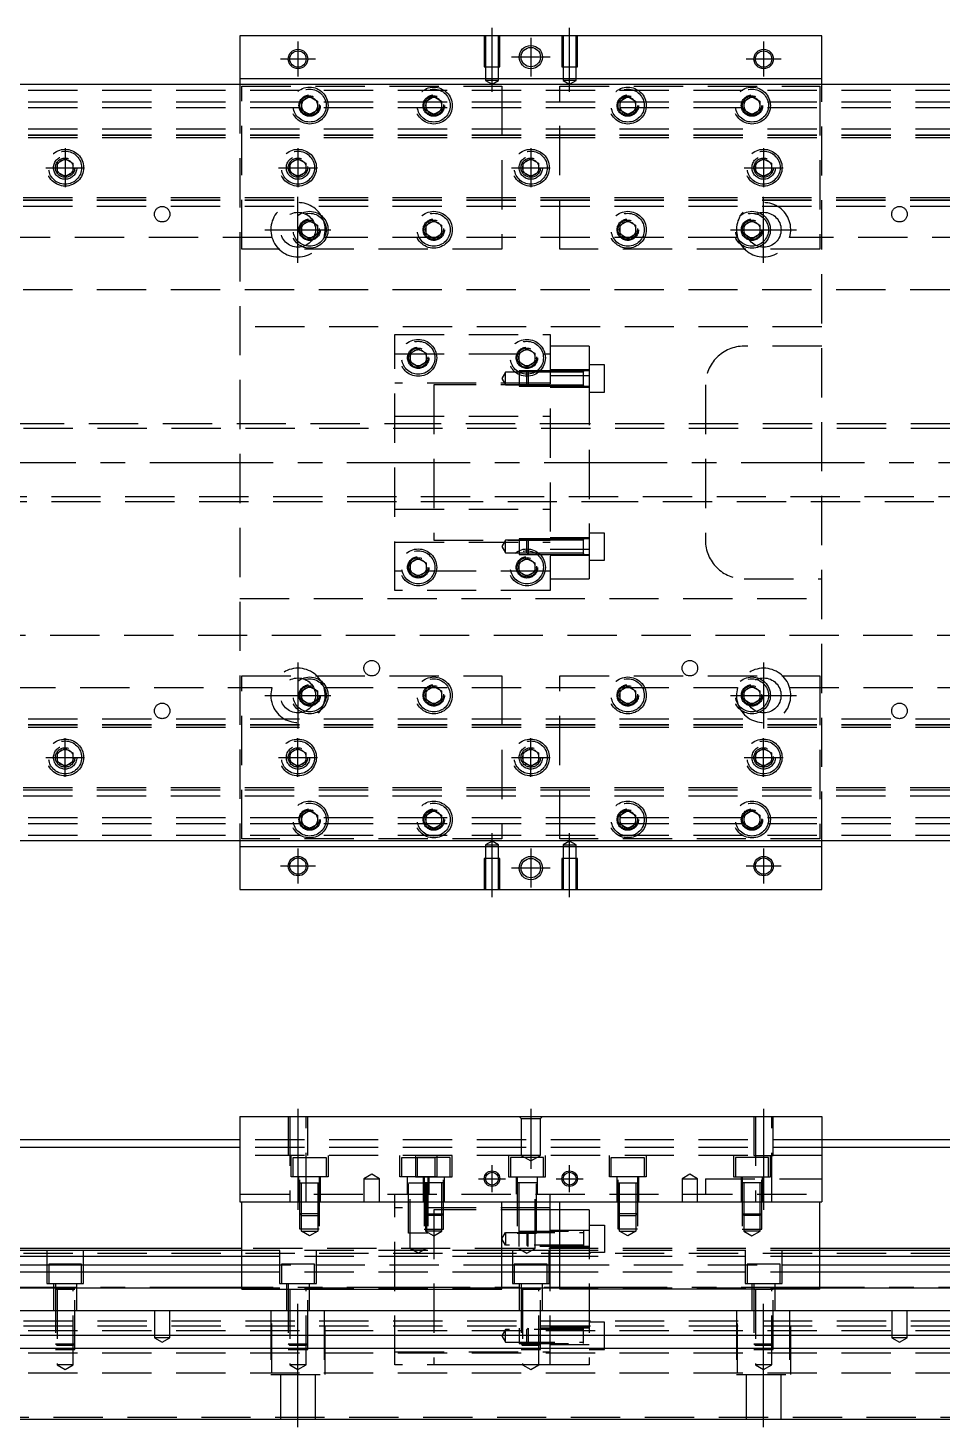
# Model space of a CAD drawing. Extents: x -15 to 882, y -282 to 112.
# Drawn here: x 207.4 to 443, y -248.6 to 112 of the extents above; entities that cross this region are included whole.
import ezdxf

# ---------------------------------------------------------------- set-up
doc = ezdxf.new("R2010")
doc.units = 0
doc.linetypes.add('CENTER', pattern=[50.8, 31.75, -6.35, 6.35, -6.35])
doc.linetypes.add('DASHED', pattern=[19.05, 12.7, -6.35])
doc.layers.get('0').update_dxf_attribs({"linetype": 'CONTINUOUS'})
doc.layers.add('CENTER', color=1, linetype='CENTER')

msp = doc.modelspace()

# ---------------------------------------------------------------- linework, layer by layer
at = {"color": 7, "linetype": 'CONTINUOUS'}
for p, q in [((412, 110), (262, 110)), ((262, 110), (262, 99)), ((412, 99), (412, 110)), ((3, 97.5), (671, 97.5)), ((262, 99), (412, 99)), ((262, 99), (262, 97.5)), ((412, 97.5), (412, 99)), ((671, -97.5), (3, -97.5)), ((262, -97.5), (262, -99)), ((412, -99), (262, -99)), ((262, -99), (262, -110)), ((412, -99), (412, -97.5)), ((412, -110), (412, -99)), ((262, -110), (412, -110)), ((262, -168.55), (262, -190.55)), ((262, -168.55), (412, -168.55)), ((412, -168.55), (412, -190.55)), ((262, -174.55), (3, -174.55)), ((262, -176.55), (11, -176.55)), ((671, -174.55), (412, -174.55)), ((663, -176.55), (412, -176.55)), ((262, -190.55), (412, -190.55)), ((262.5, -213.05), (262.5, -190.55)), ((329.5, -213.05), (329.5, -190.55)), ((342, -203.05), (342, -190.55)), ((344.5, -213.05), (344.5, -190.55)), ((411.5, -213.05), (411.5, -190.55)), ((344.5, -192.55), (342, -192.55)), ((342, -203.05), (342, -192.55)), ((262.5, -203.05), (17, -203.05)), ((262.5, -204.589608), (17, -204.589608)), ((262.5, -202.55), (45, -202.55)), ((344.5, -203.05), (329.5, -203.05)), ((344.5, -204.589608), (329.5, -204.589608)), ((600, -202.55), (411.5, -202.55)), ((657, -203.05), (411.5, -203.05)), ((657, -204.589608), (411.5, -204.589608)), ((17, -206.710392), (262.5, -206.710392)), ((262.5, -208.620532), (17, -208.620532)), ((329.5, -206.710392), (344.5, -206.710392)), ((344.5, -208.620532), (329.5, -208.620532)), ((411.5, -206.710392), (657, -206.710392)), ((657, -208.620532), (411.5, -208.620532)), ((262.5, -212.731934), (17, -212.731934)), ((262.5, -213.05), (329.5, -213.05)), ((344.5, -212.731934), (329.5, -212.731934)), ((411.5, -213.05), (344.5, -213.05)), ((657, -212.731934), (411.5, -212.731934)), ((17, -218.55), (657, -218.55)), ((17, -224.85), (657, -224.85)), ((17, -228.25), (657, -228.25)), ((17, -246.55), (657, -246.55))]:
    msp.add_line(p, q, dxfattribs=at)
at = {"color": 3, "linetype": 'DASHED'}
for p, q in [((325.000006, 110), (325.000006, 102)), ((325.35, 110), (325.35, 102)), ((328.65, 102), (328.65, 110)), ((328.999994, 102), (328.999994, 110)), ((345.000006, 110), (345.000006, 102)), ((345.35, 110), (345.35, 102)), ((348.65, 102), (348.65, 110)), ((348.999994, 102), (348.999994, 110)), ((325.000006, 102), (328.999994, 102)), ((325.35, 102), (325.35, 98.5)), ((328.65, 98.5), (328.65, 102)), ((345.000006, 102), (348.999994, 102)), ((345.35, 102), (345.35, 98.5)), ((348.65, 98.5), (348.65, 102)), ((262, 97.5), (262, -97.5)), ((328.65, 98.5), (325.35, 98.5)), ((325.35, 98.5), (327, 97.547372)), ((327, 97.547372), (328.65, 98.5)), ((348.65, 98.5), (345.35, 98.5)), ((345.35, 98.5), (347, 97.547372)), ((347, 97.547372), (348.65, 98.5)), ((412, -97.5), (412, 97.5)), ((17, 96), (657, 96)), ((262.5, 97), (329.5, 97)), ((262.5, 55), (262.5, 97)), ((278, 93.1547), (280, 94.309402)), ((280, 94.309402), (282, 93.1547)), ((310, 93.1547), (312, 94.309402)), ((312, 94.309402), (314, 93.1547)), ((329.5, 97), (329.5, 55)), ((344.5, 97), (411.5, 97)), ((344.5, 55), (344.5, 97)), ((360, 93.1547), (362, 94.309402)), ((362, 94.309402), (364, 93.1547)), ((392, 93.1547), (394, 94.309402)), ((394, 94.309402), (396, 93.1547)), ((411.5, 97), (411.5, 55)), ((17, 93), (657, 93)), ((17, 91.5), (657, 91.5)), ((278, 90.8453), (278, 93.1547)), ((280, 89.690598), (278, 90.8453)), ((282, 90.8453), (280, 89.690598)), ((282, 93.1547), (282, 90.8453)), ((282.483582, 92.286038), (282.5, 92)), ((310, 90.8453), (310, 93.1547)), ((312, 89.690598), (310, 90.8453)), ((314, 90.8453), (312, 89.690598)), ((314, 93.1547), (314, 90.8453)), ((314.483582, 92.286038), (314.5, 92)), ((359.5, 92), (359.518502, 92.303588)), ((360, 90.8453), (360, 93.1547)), ((362, 89.690598), (360, 90.8453)), ((364, 90.8453), (362, 89.690598)), ((364, 93.1547), (364, 90.8453)), ((391.5, 92), (391.512884, 92.253488)), ((392, 90.8453), (392, 93.1547)), ((394, 89.690598), (392, 90.8453)), ((396, 90.8453), (394, 89.690598)), ((396, 93.1547), (396, 90.8453)), ((17, 86), (657, 86)), ((17, 84.460392), (657, 84.460392)), ((17, 84.403994), (657, 84.403994)), ((17, 83.8), (657, 83.8)), ((214.5, 76), (214.534018, 76.411016)), ((215, 77.1547), (217, 78.309402)), ((215, 74.8453), (215, 77.1547)), ((217, 78.309402), (219, 77.1547)), ((219, 77.1547), (219, 74.8453)), ((275, 77.1547), (277, 78.309402)), ((275, 74.8453), (275, 77.1547)), ((277, 78.309402), (279, 77.1547)), ((279, 77.1547), (279, 74.8453)), ((279.483582, 76.286038), (279.5, 76)), ((334.5, 76), (334.534018, 76.411016)), ((335, 77.1547), (337, 78.309402)), ((335, 74.8453), (335, 77.1547)), ((337, 78.309402), (339, 77.1547)), ((339, 77.1547), (339, 74.8453)), ((394.5, 76), (394.534018, 76.411016)), ((395, 77.1547), (397, 78.309402)), ((395, 74.8453), (395, 77.1547)), ((397, 78.309402), (399, 77.1547)), ((399, 77.1547), (399, 74.8453)), ((217, 73.690598), (215, 74.8453)), ((219, 74.8453), (217, 73.690598)), ((277, 73.690598), (275, 74.8453)), ((279, 74.8453), (277, 73.690598)), ((337, 73.690598), (335, 74.8453)), ((339, 74.8453), (337, 73.690598)), ((397, 73.690598), (395, 74.8453)), ((399, 74.8453), (397, 73.690598)), ((657, 68.2), (17, 68.2)), ((657, 67.596006), (17, 67.596006)), ((657, 67.539608), (17, 67.539608)), ((657, 66), (17, 66)), ((278, 61.1547), (280, 62.309402)), ((280, 62.309402), (282, 61.1547)), ((310, 61.1547), (312, 62.309402)), ((312, 62.309402), (314, 61.1547)), ((360, 61.1547), (362, 62.309402)), ((362, 62.309402), (364, 61.1547)), ((392, 61.1547), (394, 62.309402)), ((394, 62.309402), (396, 61.1547)), ((270.291796, 58), (163.708204, 58)), ((278, 58.8453), (278, 61.1547)), ((280, 57.690598), (278, 58.8453)), ((282, 58.8453), (280, 57.690598)), ((282, 61.1547), (282, 58.8453)), ((282.483582, 60.286038), (282.5, 60)), ((390.291796, 58), (283.708204, 58)), ((310, 58.8453), (310, 61.1547)), ((312, 57.690598), (310, 58.8453)), ((314, 58.8453), (312, 57.690598)), ((314, 61.1547), (314, 58.8453)), ((314.483582, 60.286038), (314.5, 60)), ((360, 58.8453), (360, 61.1547)), ((362, 57.690598), (360, 58.8453)), ((364, 58.8453), (362, 57.690598)), ((364, 61.1547), (364, 58.8453)), ((364.483582, 60.286038), (364.5, 60)), ((391.5, 60), (391.512884, 60.253488)), ((392, 58.8453), (392, 61.1547)), ((394, 57.690598), (392, 58.8453)), ((396, 58.8453), (394, 57.690598)), ((396, 61.1547), (396, 58.8453)), ((510.291796, 58), (403.708204, 58)), ((329.5, 55), (262.5, 55)), ((411.5, 55), (344.5, 55)), ((657, 44.5), (22.640312, 44.5)), ((412, 35), (262, 35)), ((302, 33), (342, 33)), ((302, -33), (302, 33)), ((342, 33), (342, -33)), ((306, 28.1547), (308, 29.309402)), ((308, 29.309402), (310, 28.1547)), ((334, 28.1547), (336, 29.309402)), ((336, 29.309402), (338, 28.1547)), ((352, 30), (342, 30)), ((352, 30), (352, 22.36068)), ((412, 30), (392, 30)), ((302, 28), (342, 28)), ((306, 25.8453), (306, 28.1547)), ((308, 24.690598), (306, 25.8453)), ((310, 25.8453), (308, 24.690598)), ((310, 28.1547), (310, 25.8453)), ((310.483582, 27.286038), (310.5, 27)), ((334, 25.8453), (334, 28.1547)), ((336, 24.690598), (334, 25.8453)), ((338, 25.8453), (336, 24.690598)), ((338, 28.1547), (338, 25.8453)), ((338.483582, 27.286038), (338.5, 27)), ((330.5, 23.300636), (329.547372, 21.650636)), ((329.547372, 21.650636), (330.5, 20.000636)), ((330.5, 20.000636), (330.5, 23.300636)), ((334, 23.300636), (330.5, 23.300636)), ((334, 23.65063), (334, 19.65064)), ((336.35, 23.65063), (334, 23.65063)), ((336, 23.300636), (334, 23.300636)), ((336.35, 23.650636), (336, 23.300636)), ((336, 20.000636), (336, 23.300636)), ((342, 23.300636), (336, 23.300636)), ((342, 23.300636), (336, 23.300636)), ((336.35, 23.650636), (336.35, 19.650636)), ((342, 23.650632), (336.35, 23.650636)), ((342, 23.65063), (336.35, 23.65063)), ((352, 23.900636), (342, 23.900636)), ((350.605, 23.650636), (342, 23.650632)), ((350.6, 23.300636), (342, 23.300636)), ((352, 22.36068), (342, 22.36068)), ((352, 23.650636), (350.595, 23.650636)), ((350.6, 19.65063), (350.6, 23.65064)), ((350.6, 23.300636), (350.6, 23.65064)), ((350.6, 23.434174), (350.6, 23.650636)), ((350.6, 23.650636), (350.6, 23.433968)), ((356, 25.150636), (352, 25.150636)), ((352, 22.36068), (352, -22.36068)), ((356, 18.150636), (356, 25.150636)), ((342, 20.5), (302, 20.5)), ((312, 20), (312, -20)), ((342, 20), (312, 20)), ((330.5, 20.000636), (334, 20.000636)), ((334, 20.000636), (336, 20.000636)), ((334, 19.65064), (336.35, 19.65064)), ((336, 20.000636), (342, 20.000636)), ((336, 20.000636), (336.35, 19.650636)), ((336, 20.000636), (342, 20.000636)), ((336.35, 19.65064), (342, 19.65064)), ((336.35, 19.650636), (342, 19.650638)), ((342, 20.000636), (350.6, 20.000636)), ((342, 19.650638), (350.605, 19.650636)), ((342, 19.400636), (352, 19.400636)), ((350.595, 19.650636), (352, 19.650636)), ((350.6, 19.65063), (350.6, 20.000636)), ((350.6, 19.867344), (350.6, 19.650636)), ((350.6, 19.650636), (350.6, 19.867096)), ((352, 18.150636), (356, 18.150636)), ((382, 20), (382, -20)), ((302, 12), (342, 12)), ((312, 10), (42, 10)), ((600, 8.75), (42, 8.75)), ((352, 10), (312, 10)), ((352, 10), (312, 10)), ((352, 9.999994), (312, 9.999994)), ((600.005, 10), (352, 10)), ((42, -8.75), (600, -8.75)), ((42, -10), (312, -10)), ((312, -9.999994), (352, -9.999994)), ((312, -10), (352, -10)), ((312, -10), (352, -10)), ((352, -10), (600.005, -10)), ((302, -12), (342, -12)), ((302, -20.5), (342, -20.5)), ((312, -20), (342, -20)), ((330.5, -20.000636), (329.547372, -21.650636)), ((330.5, -23.300636), (330.5, -20.000636)), ((334, -20.000636), (330.5, -20.000636)), ((334, -19.65064), (334, -23.65063)), ((336.35, -19.65064), (334, -19.65064)), ((336, -20.000636), (334, -20.000636)), ((336.35, -19.650636), (336, -20.000636)), ((336, -23.300636), (336, -20.000636)), ((342, -20.000636), (336, -20.000636)), ((342, -20.000636), (336, -20.000636)), ((336.35, -19.650636), (336.35, -23.650636)), ((342, -19.650638), (336.35, -19.650636)), ((342, -19.65064), (336.35, -19.65064)), ((352, -19.400636), (342, -19.400636)), ((350.605, -19.650636), (342, -19.650638)), ((350.6, -20.000636), (342, -20.000636)), ((352, -19.650636), (350.595, -19.650636)), ((350.6, -23.65064), (350.6, -19.65063)), ((350.6, -20.000636), (350.6, -19.65063)), ((350.6, -19.867096), (350.6, -19.650636)), ((350.6, -19.650636), (350.6, -19.867302)), ((356, -18.150636), (352, -18.150636)), ((356, -25.150636), (356, -18.150636)), ((306, -25.8453), (308, -24.690598)), ((308, -24.690598), (310, -25.8453)), ((329.547372, -21.650636), (330.5, -23.300636)), ((330.5, -23.300636), (334, -23.300636)), ((334, -23.300636), (336, -23.300636)), ((334, -23.65063), (336.35, -23.65063)), ((334, -25.8453), (336, -24.690598)), ((336, -23.300636), (342, -23.300636)), ((336, -23.300636), (336.35, -23.650636)), ((336, -23.300636), (342, -23.300636)), ((336, -24.690598), (338, -25.8453)), ((336.35, -23.65063), (342, -23.65063)), ((336.35, -23.650636), (342, -23.650632)), ((352, -22.36068), (342, -22.36068)), ((342, -23.300636), (350.6, -23.300636)), ((342, -23.650632), (350.605, -23.650636)), ((342, -23.900636), (352, -23.900636)), ((350.595, -23.650636), (352, -23.650636)), ((350.6, -23.65064), (350.6, -23.300636)), ((350.6, -23.433926), (350.6, -23.650636)), ((350.6, -23.650636), (350.6, -23.434174)), ((352, -22.36068), (352, -30)), ((352, -25.150636), (356, -25.150636)), ((342, -28), (302, -28)), ((305.5, -27), (305.518502, -26.696412)), ((306, -28.1547), (306, -25.8453)), ((308, -29.309402), (306, -28.1547)), ((310, -28.1547), (308, -29.309402)), ((310, -25.8453), (310, -28.1547)), ((334, -28.1547), (334, -25.8453)), ((336, -29.309402), (334, -28.1547)), ((338, -28.1547), (336, -29.309402)), ((338, -25.8453), (338, -28.1547)), ((338.483582, -26.713962), (338.5, -27)), ((342, -30), (352, -30)), ((392, -30), (412, -30)), ((262, -35), (412, -35)), ((342, -33), (302, -33)), ((22.640312, -44.5), (657, -44.5)), ((262.5, -55), (329.5, -55)), ((262.5, -97), (262.5, -55)), ((329.5, -55), (329.5, -97)), ((344.5, -97), (344.5, -55)), ((344.5, -55), (411.5, -55)), ((411.5, -55), (411.5, -97)), ((163.708204, -58), (270.291796, -58)), ((277.5, -60), (277.512884, -59.746512)), ((278, -58.8453), (280, -57.690598)), ((278, -61.1547), (278, -58.8453)), ((280, -62.309402), (278, -61.1547)), ((280, -57.690598), (282, -58.8453)), ((282, -61.1547), (280, -62.309402)), ((282, -58.8453), (282, -61.1547)), ((283.708204, -58), (390.291796, -58)), ((310, -58.8453), (312, -57.690598)), ((310, -61.1547), (310, -58.8453)), ((312, -62.309402), (310, -61.1547)), ((312, -57.690598), (314, -58.8453)), ((314, -61.1547), (312, -62.309402)), ((314, -58.8453), (314, -61.1547)), ((314.483582, -59.713962), (314.5, -60)), ((360, -58.8453), (362, -57.690598)), ((360, -61.1547), (360, -58.8453)), ((362, -62.309402), (360, -61.1547)), ((362, -57.690598), (364, -58.8453)), ((364, -61.1547), (362, -62.309402)), ((364, -58.8453), (364, -61.1547)), ((364.483582, -59.713962), (364.5, -60)), ((392, -58.8453), (394, -57.690598)), ((392, -61.1547), (392, -58.8453)), ((394, -62.309402), (392, -61.1547)), ((394, -57.690598), (396, -58.8453)), ((396, -61.1547), (394, -62.309402)), ((396, -58.8453), (396, -61.1547)), ((396.483582, -59.713962), (396.5, -60)), ((403.708204, -58), (510.291796, -58)), ((17, -66), (657, -66)), ((17, -67.539608), (657, -67.539608)), ((17, -67.596006), (657, -67.596006)), ((17, -68.2), (657, -68.2)), ((214.5, -76), (214.534018, -75.588984)), ((215, -74.8453), (217, -73.690598)), ((215, -77.1547), (215, -74.8453)), ((217, -73.690598), (219, -74.8453)), ((219, -74.8453), (219, -77.1547)), ((274.5, -76), (274.534018, -75.588984)), ((275, -74.8453), (277, -73.690598)), ((275, -77.1547), (275, -74.8453)), ((277, -73.690598), (279, -74.8453)), ((279, -74.8453), (279, -77.1547)), ((334.5, -76), (334.534018, -75.588984)), ((335, -74.8453), (337, -73.690598)), ((335, -77.1547), (335, -74.8453)), ((337, -73.690598), (339, -74.8453)), ((339, -74.8453), (339, -77.1547)), ((395, -74.8453), (397, -73.690598)), ((395, -77.1547), (395, -74.8453)), ((397, -73.690598), (399, -74.8453)), ((399, -74.8453), (399, -77.1547)), ((399.483582, -75.713962), (399.5, -76)), ((217, -78.309402), (215, -77.1547)), ((219, -77.1547), (217, -78.309402)), ((277, -78.309402), (275, -77.1547)), ((279, -77.1547), (277, -78.309402)), ((337, -78.309402), (335, -77.1547)), ((339, -77.1547), (337, -78.309402)), ((397, -78.309402), (395, -77.1547)), ((399, -77.1547), (397, -78.309402)), ((657, -83.8), (17, -83.8)), ((657, -84.403994), (17, -84.403994)), ((657, -84.460392), (17, -84.460392)), ((657, -86), (17, -86)), ((278, -90.8453), (280, -89.690598)), ((280, -89.690598), (282, -90.8453)), ((310, -90.8453), (312, -89.690598)), ((312, -89.690598), (314, -90.8453)), ((360, -90.8453), (362, -89.690598)), ((362, -89.690598), (364, -90.8453)), ((392, -90.8453), (394, -89.690598)), ((394, -89.690598), (396, -90.8453)), ((17, -91.5), (657, -91.5)), ((17, -93), (657, -93)), ((277.5, -92), (277.512884, -91.746512)), ((278, -93.1547), (278, -90.8453)), ((280, -94.309402), (278, -93.1547)), ((282, -93.1547), (280, -94.309402)), ((282, -90.8453), (282, -93.1547)), ((310, -93.1547), (310, -90.8453)), ((312, -94.309402), (310, -93.1547)), ((314, -93.1547), (312, -94.309402)), ((314, -90.8453), (314, -93.1547)), ((314.483582, -91.713962), (314.5, -92)), ((360, -93.1547), (360, -90.8453)), ((362, -94.309402), (360, -93.1547)), ((364, -93.1547), (362, -94.309402)), ((364, -90.8453), (364, -93.1547)), ((364.483582, -91.713962), (364.5, -92)), ((392, -93.1547), (392, -90.8453)), ((394, -94.309402), (392, -93.1547)), ((396, -93.1547), (394, -94.309402)), ((396, -90.8453), (396, -93.1547)), ((396.483582, -91.713962), (396.5, -92)), ((17, -96), (657, -96)), ((329.5, -97), (262.5, -97)), ((411.5, -97), (344.5, -97)), ((327, -97.547372), (325.35, -98.5)), ((325.35, -98.5), (328.65, -98.5)), ((325.35, -98.5), (325.35, -102)), ((328.65, -98.5), (327, -97.547372)), ((328.65, -102), (328.65, -98.5)), ((347, -97.547372), (345.35, -98.5)), ((345.35, -98.5), (348.65, -98.5)), ((345.35, -98.5), (345.35, -102)), ((348.65, -98.5), (347, -97.547372)), ((348.65, -102), (348.65, -98.5)), ((328.999994, -102), (325.000006, -102)), ((325.000006, -102), (325.000006, -110)), ((325.35, -102), (325.35, -110)), ((328.65, -110), (328.65, -102)), ((328.999994, -110), (328.999994, -102)), ((348.999994, -102), (345.000006, -102)), ((345.000006, -102), (345.000006, -110)), ((345.35, -102), (345.35, -110)), ((348.65, -110), (348.65, -102)), ((348.999994, -110), (348.999994, -102)), ((274.500006, -168.55), (274.500006, -178.55)), ((274.9, -168.55), (274.9, -190.55)), ((279.1, -190.55), (279.1, -168.55)), ((279.499994, -178.55), (279.499994, -168.55)), ((334.5, -169.05), (334, -168.55)), ((334.5, -169.05), (334.5, -178.55)), ((334.5, -169.05), (339.5, -169.05)), ((339.5, -169.05), (340, -168.55)), ((339.5, -178.55), (339.5, -169.05)), ((394.500006, -168.55), (394.500006, -178.55)), ((394.9, -168.55), (394.9, -190.55)), ((399.1, -190.55), (399.1, -168.55)), ((399.499994, -178.55), (399.499994, -168.55)), ((412, -174.55), (262, -174.55)), ((412, -176.55), (262, -176.55)), ((412, -178.55), (262, -178.55)), ((275.25, -184.05), (275.25, -178.55)), ((275.75, -179.05), (284.25, -179.05)), ((275.75, -184.05), (275.75, -179.05)), ((284.25, -179.05), (284.25, -184.05)), ((284.75, -178.55), (284.75, -184.05)), ((303.25, -184.05), (303.25, -178.55)), ((303.75, -179.05), (312.25, -179.05)), ((303.75, -184.05), (303.75, -179.05)), ((307.25, -178.55), (307.25, -184.05)), ((316.25, -179.05), (307.75, -179.05)), ((307.75, -179.05), (307.75, -184.05)), ((312.25, -179.05), (312.25, -184.05)), ((312.75, -178.55), (312.75, -184.05)), ((316.25, -184.05), (316.25, -179.05)), ((316.75, -184.05), (316.75, -178.55)), ((331.25, -178.55), (331.25, -184.05)), ((340.25, -179.05), (331.75, -179.05)), ((331.75, -179.05), (331.75, -184.05)), ((339.5, -178.55), (334.5, -178.55)), ((334.5, -178.55), (337, -179.993376)), ((337, -179.993376), (339.5, -178.55)), ((340.25, -184.05), (340.25, -179.05)), ((340.75, -184.05), (340.75, -178.55)), ((357.25, -184.05), (357.25, -178.55)), ((357.75, -179.05), (366.25, -179.05)), ((357.75, -184.05), (357.75, -179.05)), ((366.25, -179.05), (366.25, -184.05)), ((366.75, -178.55), (366.75, -184.05)), ((389.25, -178.55), (389.25, -184.05)), ((398.25, -179.05), (389.75, -179.05)), ((389.75, -179.05), (389.75, -184.05)), ((394.500006, -178.55), (399.499994, -178.55)), ((398.25, -184.05), (398.25, -179.05)), ((398.75, -184.05), (398.75, -178.55)), ((296, -183.3953), (294, -184.55)), ((298, -184.55), (296, -183.3953)), ((378, -183.3953), (376, -184.55)), ((380, -184.55), (378, -183.3953)), ((284.75, -184.05), (275.25, -184.05)), ((277.25, -190.55), (277.25, -184.05)), ((277.500006, -197.55), (277.499992, -184.05)), ((277.499994, -185.65), (282.500006, -185.65)), ((277.9, -198.05), (277.9, -185.65)), ((282.1, -185.65), (282.1, -198.05)), ((282.500008, -184.05), (282.499994, -197.55)), ((282.75, -184.05), (282.75, -190.55)), ((294, -184.55), (296, -184.55)), ((294, -184.55), (294, -190.55)), ((296, -184.55), (298, -184.55)), ((298, -190.55), (298, -184.55)), ((312.75, -184.05), (303.25, -184.05)), ((305.25, -188.55), (305.25, -184.05)), ((305.500006, -198.55), (305.499994, -184.05)), ((305.499995, -185.65), (310.500005, -185.65)), ((305.9, -202.55), (305.9, -185.65)), ((307.25, -184.05), (316.75, -184.05)), ((309.25, -184.05), (309.25, -190.55)), ((309.499992, -184.05), (309.500006, -197.55)), ((314.500006, -185.65), (309.499994, -185.65)), ((309.9, -185.65), (309.9, -198.05)), ((310.1, -185.65), (310.1, -202.55)), ((310.500006, -184.05), (310.499994, -198.55)), ((310.75, -184.05), (310.75, -188.55)), ((314.1, -198.05), (314.1, -185.65)), ((314.499994, -197.55), (314.500008, -184.05)), ((314.75, -190.55), (314.75, -184.05)), ((331.25, -184.05), (340.75, -184.05)), ((333.25, -184.05), (333.25, -188.55)), ((333.499994, -184.05), (333.500006, -198.55)), ((338.500005, -185.65), (333.499995, -185.65)), ((333.9, -185.65), (333.9, -202.55)), ((338.1, -202.55), (338.1, -185.65)), ((338.499994, -198.55), (338.500006, -184.05)), ((338.75, -188.55), (338.75, -184.05)), ((366.75, -184.05), (357.25, -184.05)), ((359.25, -190.55), (359.25, -184.05)), ((359.500006, -197.55), (359.499992, -184.05)), ((359.499994, -185.65), (364.500006, -185.65)), ((359.9, -198.05), (359.9, -185.65)), ((364.1, -185.65), (364.1, -198.05)), ((364.500008, -184.05), (364.499994, -197.55)), ((364.75, -184.05), (364.75, -190.55)), ((376, -184.55), (378, -184.55)), ((376, -184.55), (376, -190.55)), ((378, -184.55), (380, -184.55)), ((380, -190.55), (380, -184.55)), ((382, -184.55), (412, -184.55)), ((382, -184.55), (382, -188.55)), ((389.25, -184.05), (398.75, -184.05)), ((391.25, -184.05), (391.25, -190.55)), ((391.499992, -184.05), (391.500006, -197.55)), ((396.500006, -185.65), (391.499994, -185.65)), ((391.9, -185.65), (391.9, -198.05)), ((396.1, -198.05), (396.1, -185.65)), ((396.499994, -197.55), (396.500008, -184.05)), ((396.75, -190.55), (396.75, -184.05)), ((262, -188.55), (412, -188.55)), ((302, -190.55), (302, -188.55)), ((302, -232.55), (302, -190.55)), ((342, -190.55), (342, -188.55)), ((282.5, -193.65), (277.5, -193.65)), ((277.9, -194.05), (277.5, -193.65)), ((277.9, -194.05), (282.1, -194.05)), ((282.5, -193.65), (282.1, -194.05)), ((342, -192.05), (302, -192.05)), ((309.5, -193.65), (314.5, -193.65)), ((309.5, -193.65), (309.9, -194.05)), ((314.1, -194.05), (309.9, -194.05)), ((312, -192.55), (312, -232.55)), ((342, -192.55), (312, -192.55)), ((314.1, -194.05), (314.5, -193.65)), ((352, -192.55), (344.5, -192.55)), ((352, -192.55), (352, -232.55)), ((364.5, -193.65), (359.5, -193.65)), ((359.9, -194.05), (359.5, -193.65)), ((359.9, -194.05), (364.1, -194.05)), ((364.5, -193.65), (364.1, -194.05)), ((391.5, -193.65), (396.5, -193.65)), ((391.5, -193.65), (391.9, -194.05)), ((396.1, -194.05), (391.9, -194.05)), ((396.1, -194.05), (396.5, -193.65)), ((282.499994, -197.55), (277.500006, -197.55)), ((277.9, -198.05), (282.1, -198.05)), ((280, -199.262436), (277.9, -198.05)), ((282.1, -198.05), (280, -199.262436)), ((309.500006, -197.55), (314.499994, -197.55)), ((314.1, -198.05), (309.9, -198.05)), ((309.9, -198.05), (312, -199.262436)), ((312, -199.262436), (314.1, -198.05)), ((334, -200.25), (334, -198.050006)), ((334, -198.050006), (352, -198.050006)), ((336, -198.4), (336.35, -198.05)), ((336.35, -200.25), (336.35, -198.05)), ((342, -197.8), (352, -197.8)), ((350.6, -198.049994), (350.6, -202.050006)), ((352, -196.55), (356, -196.55)), ((356, -196.55), (356, -196.85)), ((356, -196.85), (356, -200.25)), ((364.499994, -197.55), (359.500006, -197.55)), ((359.9, -198.05), (364.1, -198.05)), ((362, -199.262436), (359.9, -198.05)), ((364.1, -198.05), (362, -199.262436)), ((391.500006, -197.55), (396.499994, -197.55)), ((396.1, -198.05), (391.9, -198.05)), ((391.9, -198.05), (394, -199.262436)), ((394, -199.262436), (396.1, -198.05)), ((310.499994, -198.55), (305.500006, -198.55)), ((329.547372, -200.05), (330.5, -198.4)), ((330.5, -201.7), (329.547372, -200.05)), ((330.5, -198.4), (330.5, -201.7)), ((330.5, -198.4), (350.6, -198.4)), ((350.6, -201.7), (330.5, -201.7)), ((333.500006, -198.55), (338.499994, -198.55)), ((334, -202.049994), (334, -200.25)), ((336, -198.4), (336, -200.25)), ((336, -200.25), (336, -201.7)), ((336.35, -202.05), (336, -201.7)), ((336.35, -202.05), (336.35, -200.25)), ((356, -200.25), (356, -203.55)), ((600, -203.8), (42, -203.8)), ((212.25, -203.05), (212.25, -211.55)), ((221.75, -211.55), (221.75, -203.05)), ((411.5, -202.55), (262.5, -202.55)), ((329.5, -203.05), (262.5, -203.05)), ((329.5, -204.589608), (262.5, -204.589608)), ((272.25, -203.05), (272.25, -211.55)), ((281.75, -211.55), (281.75, -203.05)), ((305.9, -202.55), (310.1, -202.55)), ((308, -203.762436), (305.9, -202.55)), ((310.1, -202.55), (308, -203.762436)), ((332.25, -203.05), (332.25, -211.55)), ((338.1, -202.55), (333.9, -202.55)), ((333.9, -202.55), (336, -203.762436)), ((352, -202.049994), (334, -202.049994)), ((336, -203.762436), (338.1, -202.55)), ((341.75, -211.55), (341.75, -203.05)), ((352, -202.3), (342, -202.3)), ((342, -232.55), (342, -203.05)), ((342, -232.55), (342, -203.05)), ((411.5, -203.05), (344.5, -203.05)), ((411.5, -204.589608), (344.5, -204.589608)), ((356, -203.55), (352, -203.55)), ((392.25, -203.05), (392.25, -211.55)), ((401.75, -211.55), (401.75, -203.05)), ((221.25, -206.55), (212.75, -206.55)), ((212.75, -206.55), (212.75, -211.55)), ((221.25, -211.55), (221.25, -206.55)), ((262.5, -206.710392), (329.5, -206.710392)), ((329.5, -208.620532), (262.5, -208.620532)), ((281.25, -206.55), (272.75, -206.55)), ((272.75, -206.55), (272.75, -211.55)), ((281.25, -211.55), (281.25, -206.55)), ((341.25, -206.55), (332.75, -206.55)), ((332.75, -206.55), (332.75, -211.55)), ((341.25, -211.55), (341.25, -206.55)), ((344.5, -206.710392), (411.5, -206.710392)), ((411.5, -208.620532), (344.5, -208.620532)), ((401.25, -206.55), (392.75, -206.55)), ((392.75, -206.55), (392.75, -211.55)), ((401.25, -211.55), (401.25, -206.55)), ((212.25, -211.55), (221.75, -211.55)), ((214, -211.55), (214, -218.55)), ((214.500006, -211.55), (214.500006, -228.55)), ((219.499994, -228.55), (219.499994, -211.55)), ((220, -218.55), (220, -211.55)), ((272.25, -211.55), (281.75, -211.55)), ((274, -211.55), (274, -218.55)), ((274.500006, -211.55), (274.500006, -228.55)), ((279.499994, -228.55), (279.499994, -211.55)), ((280, -218.55), (280, -211.55)), ((332.25, -211.55), (341.75, -211.55)), ((334, -211.55), (334, -218.55)), ((334.500006, -211.55), (334.500006, -228.55)), ((339.499994, -228.55), (339.499994, -211.55)), ((340, -218.55), (340, -211.55)), ((392.25, -211.55), (401.75, -211.55)), ((394, -211.55), (394, -218.55)), ((394.500006, -211.55), (394.500006, -228.55)), ((399.499994, -228.55), (399.499994, -211.55)), ((400, -218.55), (400, -211.55)), ((219.500006, -213.15), (214.499994, -213.15)), ((214.9, -213.15), (214.9, -232.55)), ((219.1, -232.55), (219.1, -213.15)), ((329.5, -212.731934), (262.5, -212.731934)), ((279.500006, -213.15), (274.499994, -213.15)), ((274.9, -213.15), (274.9, -232.55)), ((279.1, -232.55), (279.1, -213.15)), ((339.500006, -213.15), (334.499994, -213.15)), ((334.9, -213.15), (334.9, -232.55)), ((339.1, -232.55), (339.1, -213.15)), ((411.5, -212.731934), (344.5, -212.731934)), ((399.500006, -213.15), (394.499994, -213.15)), ((394.9, -213.15), (394.9, -232.55)), ((399.1, -232.55), (399.1, -213.15)), ((240, -218.55), (240, -225.55)), ((244, -225.55), (244, -218.55)), ((270, -218.55), (270, -235.05)), ((270.291796, -234.55), (270.291796, -218.55)), ((283.708204, -218.55), (283.708204, -234.55)), ((284, -235.05), (284, -218.55)), ((390, -218.55), (390, -235.05)), ((390.291796, -234.55), (390.291796, -218.55)), ((403.708204, -218.55), (403.708204, -234.55)), ((404, -235.05), (404, -218.55)), ((430, -218.55), (430, -225.55)), ((434, -225.55), (434, -218.55)), ((600, -221.3), (42, -221.3)), ((600, -222.55), (42, -222.55)), ((330.5, -223.4), (329.547372, -225.05)), ((330.5, -226.7), (330.5, -223.4)), ((350.6, -223.4), (330.5, -223.4)), ((334, -223.050006), (334, -224.85)), ((352, -223.050006), (334, -223.050006)), ((336.35, -223.05), (336, -223.4)), ((336, -224.85), (336, -223.4)), ((336.35, -223.05), (336.35, -224.85)), ((352, -222.8), (342, -222.8)), ((350.6, -227.050006), (350.6, -223.049994)), ((356, -221.55), (352, -221.55)), ((356, -224.85), (356, -221.55)), ((17, -223.7), (657, -223.7)), ((244, -225.55), (240, -225.55)), ((240, -225.55), (242, -226.7047)), ((242, -226.7047), (244, -225.55)), ((329.547372, -225.05), (330.5, -226.7)), ((330.5, -226.7), (350.6, -226.7)), ((334, -224.85), (334, -227.049994)), ((334, -227.049994), (352, -227.049994)), ((336, -226.7), (336, -224.85)), ((336, -226.7), (336.35, -227.05)), ((336.35, -224.85), (336.35, -227.05)), ((356, -228.25), (356, -224.85)), ((434, -225.55), (430, -225.55)), ((430, -225.55), (432, -226.7047)), ((432, -226.7047), (434, -225.55)), ((17, -229.4), (657, -229.4)), ((214.5, -227.15), (219.5, -227.15)), ((214.5, -227.15), (214.9, -227.55)), ((214.500006, -228.55), (219.499994, -228.55)), ((219.1, -227.55), (214.9, -227.55)), ((219.1, -227.55), (219.5, -227.15)), ((274.5, -227.15), (279.5, -227.15)), ((274.5, -227.15), (274.9, -227.55)), ((274.500006, -228.55), (279.499994, -228.55)), ((279.1, -227.55), (274.9, -227.55)), ((279.1, -227.55), (279.5, -227.15)), ((302, -229.17077), (342, -229.17077)), ((334.5, -227.15), (339.5, -227.15)), ((334.5, -227.15), (334.9, -227.55)), ((334.500006, -228.55), (339.499994, -228.55)), ((339.1, -227.55), (334.9, -227.55)), ((339.1, -227.55), (339.5, -227.15)), ((342, -227.3), (352, -227.3)), ((352, -228.55), (356, -228.55)), ((356, -228.55), (356, -228.25)), ((394.5, -227.15), (399.5, -227.15)), ((394.5, -227.15), (394.9, -227.55)), ((394.500006, -228.55), (399.499994, -228.55)), ((399.1, -227.55), (394.9, -227.55)), ((399.1, -227.55), (399.5, -227.15)), ((219.1, -232.55), (214.9, -232.55)), ((214.9, -232.55), (217, -233.762436)), ((217, -233.762436), (219.1, -232.55)), ((279.1, -232.55), (274.9, -232.55)), ((274.9, -232.55), (277, -233.762436)), ((277, -233.762436), (279.1, -232.55)), ((342, -232.55), (302, -232.55)), ((352, -232.55), (312, -232.55)), ((339.1, -232.55), (334.9, -232.55)), ((334.9, -232.55), (337, -233.762436)), ((337, -233.762436), (339.1, -232.55)), ((399.1, -232.55), (394.9, -232.55)), ((394.9, -232.55), (397, -233.762436)), ((397, -233.762436), (399.1, -232.55)), ((17, -234.55), (657, -234.55)), ((270, -235.05), (284, -235.05)), ((272.5, -235.05), (272.5, -246.55)), ((281.5, -246.55), (281.5, -235.05)), ((390, -235.05), (404, -235.05)), ((392.5, -235.05), (392.5, -246.55)), ((401.5, -246.55), (401.5, -235.05)), ((23.499992, -246.05), (657, -246.05))]:
    msp.add_line(p, q, dxfattribs=at)
at = {"color": 3, "linetype": 'CONTINUOUS'}
for centre, radius in [((277, 104), 2.5), ((397, 104), 2.5), ((277, -104), 2.5), ((397, -104), 2.5), ((327, -184.55), 2), ((347, -184.55), 2)]:
    msp.add_circle(centre, radius, dxfattribs=at)
at = {"color": 7, "linetype": 'CONTINUOUS'}
for centre, radius in [((277, 104), 2.1), ((337, 104.5), 3), ((337, 104.5), 2.5), ((397, 104), 2.1), ((277, -104), 2.1), ((337, -104.5), 3), ((337, -104.5), 2.5), ((397, -104), 2.1), ((327, -184.55), 1.65), ((347, -184.55), 1.65)]:
    msp.add_circle(centre, radius, dxfattribs=at)
at = {"color": 3, "linetype": 'DASHED'}
for centre, radius in [((280, 92), 4.75), ((280, 92), 4.25), ((280, 92), 2.75), ((280, 92), 2.5), ((312, 92), 4.75), ((312, 92), 4.25), ((312, 92), 2.75), ((312, 92), 2.5), ((362, 92), 4.75), ((362, 92), 4.25), ((362, 92), 2.75), ((362, 92), 2.5), ((394, 92), 4.75), ((394, 92), 4.25), ((394, 92), 2.75), ((394, 92), 2.5), ((217, 76), 4.75), ((217, 76), 4.25), ((277, 76), 4.75), ((277, 76), 4.25), ((337, 76), 4.75), ((337, 76), 4.25), ((397, 76), 4.75), ((397, 76), 4.25), ((217, 76), 3), ((217, 76), 2.5), ((217, 76), 2.1), ((277, 76), 3), ((277, 76), 2.5), ((277, 76), 2.1), ((337, 76), 3), ((337, 76), 2.5), ((337, 76), 2.1), ((397, 76), 3), ((397, 76), 2.5), ((397, 76), 2.1), ((242, 64), 2), ((432, 64), 2), ((277, 60), 4.5), ((280, 60), 4.75), ((280, 60), 4.25), ((280, 60), 2.75), ((280, 60), 2.5), ((280, 60), 2.1), ((312, 60), 4.75), ((312, 60), 4.25), ((312, 60), 2.75), ((312, 60), 2.5), ((312, 60), 2.1), ((362, 60), 4.75), ((362, 60), 4.25), ((362, 60), 2.75), ((362, 60), 2.5), ((362, 60), 2.1), ((394, 60), 4.75), ((394, 60), 4.25), ((394, 60), 2.75), ((394, 60), 2.5), ((394, 60), 2.1), ((397, 60), 4.5), ((308, 27), 4.75), ((308, 27), 4.25), ((308, 27), 2.75), ((308, 27), 2.5), ((308, 27), 2.1), ((336, 27), 4.75), ((336, 27), 4.25), ((336, 27), 2.75), ((336, 27), 2.5), ((336, 27), 2.1), ((308, -27), 4.75), ((308, -27), 4.25), ((308, -27), 2.75), ((308, -27), 2.5), ((308, -27), 2.1), ((336, -27), 4.75), ((336, -27), 4.25), ((336, -27), 2.75), ((336, -27), 2.5), ((336, -27), 2.1), ((296, -53), 2), ((378, -53), 2), ((277, -60), 4.5), ((280, -60), 4.75), ((280, -60), 4.25), ((280, -60), 2.75), ((280, -60), 2.5), ((312, -60), 4.75), ((312, -60), 4.25), ((312, -60), 2.75), ((312, -60), 2.5), ((362, -60), 4.75), ((362, -60), 4.25), ((362, -60), 2.75), ((362, -60), 2.5), ((394, -60), 4.75), ((394, -60), 4.25), ((394, -60), 2.75), ((394, -60), 2.5), ((397, -60), 4.5), ((280, -60), 2.1), ((312, -60), 2.1), ((362, -60), 2.1), ((394, -60), 2.1), ((242, -64), 2), ((432, -64), 2), ((217, -76), 4.75), ((217, -76), 4.25), ((277, -76), 4.75), ((277, -76), 4.25), ((337, -76), 4.75), ((337, -76), 4.25), ((397, -76), 4.75), ((397, -76), 4.25), ((217, -76), 3), ((217, -76), 2.5), ((217, -76), 2.1), ((277, -76), 3), ((277, -76), 2.5), ((277, -76), 2.1), ((337, -76), 3), ((337, -76), 2.5), ((337, -76), 2.1), ((397, -76), 3), ((397, -76), 2.5), ((397, -76), 2.1), ((280, -92), 4.75), ((280, -92), 4.25), ((280, -92), 2.75), ((280, -92), 2.5), ((312, -92), 4.75), ((312, -92), 4.25), ((312, -92), 2.75), ((312, -92), 2.5), ((362, -92), 4.75), ((362, -92), 4.25), ((362, -92), 2.75), ((362, -92), 2.5), ((394, -92), 4.75), ((394, -92), 4.25), ((394, -92), 2.75), ((394, -92), 2.5)]:
    msp.add_circle(centre, radius, dxfattribs=at)
for centre, radius, start, end in [((280, 92), 2.1, 102.24721, 137.75279), ((280, 92), 2.1, 77.75279, 102.24721), ((280, 92), 2.1, 42.24721, 77.75279), ((312, 92), 2.1, 102.24721, 137.75279), ((312, 92), 2.1, 77.75279, 102.24721), ((312, 92), 2.1, 42.24721, 77.75279), ((362, 92), 2.1, 102.24721, 137.75279), ((362, 92), 2.1, 77.75279, 102.24721), ((362, 92), 2.1, 42.24721, 77.75279), ((394, 92), 2.1, 102.24721, 137.75279), ((394, 92), 2.1, 77.75279, 102.24721), ((394, 92), 2.1, 42.24721, 77.75279), ((280, 92), 2.1, 162.24721, 180), ((280, 92), 2.1, 180, 197.75279), ((280, 92), 2.1, 137.75279, 162.24721), ((280, 92), 2.1, 197.75279, 222.24721), ((280, 92), 2.1, 222.24721, 257.75279), ((280, 92), 2.1, 282.24721, 317.75279), ((280, 92), 2.1, 17.75279, 42.24721), ((280, 92), 2.1, 317.75279, 342.24721), ((280, 92), 2.1, 342.24721, 17.75279), ((312, 92), 2.1, 162.24721, 180), ((312, 92), 2.1, 180, 197.75279), ((312, 92), 2.1, 137.75279, 162.24721), ((312, 92), 2.1, 197.75279, 222.24721), ((312, 92), 2.1, 222.24721, 257.75279), ((312, 92), 2.1, 282.24721, 317.75279), ((312, 92), 2.1, 17.75279, 42.24721), ((312, 92), 2.1, 317.75279, 342.24721), ((312, 92), 2.1, 342.24721, 17.75279), ((362, 92), 2.1, 162.24721, 180), ((362, 92), 2.1, 180, 197.75279), ((362, 92), 2.1, 137.75279, 162.24721), ((362, 92), 2.1, 197.75279, 222.24721), ((362, 92), 2.1, 222.24721, 257.75279), ((362, 92), 2.1, 282.24721, 317.75279), ((362, 92), 2.1, 17.75279, 42.24721), ((362, 92), 2.1, 317.75279, 342.24721), ((362, 92), 2.1, 342.24721, 17.75279), ((394, 92), 2.1, 162.24721, 180), ((394, 92), 2.1, 180, 197.75279), ((394, 92), 2.1, 137.75279, 162.24721), ((394, 92), 2.1, 197.75279, 222.24721), ((394, 92), 2.1, 222.24721, 257.75279), ((394, 92), 2.1, 282.24721, 317.75279), ((394, 92), 2.1, 17.75279, 42.24721), ((394, 92), 2.1, 317.75279, 342.24721), ((394, 92), 2.1, 342.24721, 17.75279), ((280, 92), 2.1, 257.75279, 282.24721), ((312, 92), 2.1, 257.75279, 282.24721), ((362, 92), 2.1, 257.75279, 282.24721), ((394, 92), 2.1, 257.75279, 282.24721), ((277, 60), 7, 343.39845, 196.60155), ((397, 60), 7, 343.39845, 196.60155), ((277, 60), 7, 196.60155, 343.39845), ((397, 60), 7, 196.60155, 343.39845), ((392, 20), 10, 90, 180), ((392, -20), 10, 180, 270), ((277, -60), 7, 16.60155, 163.39845), ((397, -60), 7, 16.60155, 163.39845), ((277, -60), 7, 163.39845, 16.60155), ((397, -60), 7, 163.39845, 16.60155), ((280, -92), 2.1, 102.24721, 137.75279), ((280, -92), 2.1, 77.75279, 102.24721), ((280, -92), 2.1, 42.24721, 77.75279), ((312, -92), 2.1, 102.24721, 137.75279), ((312, -92), 2.1, 77.75279, 102.24721), ((312, -92), 2.1, 42.24721, 77.75279), ((362, -92), 2.1, 102.24721, 137.75279), ((362, -92), 2.1, 77.75279, 102.24721), ((362, -92), 2.1, 42.24721, 77.75279), ((394, -92), 2.1, 102.24721, 137.75279), ((394, -92), 2.1, 77.75279, 102.24721), ((394, -92), 2.1, 42.24721, 77.75279), ((280, -92), 2.1, 162.24721, 180), ((280, -92), 2.1, 180, 197.75279), ((280, -92), 2.1, 137.75279, 162.24721), ((280, -92), 2.1, 197.75279, 222.24721), ((280, -92), 2.1, 222.24721, 257.75279), ((280, -92), 2.1, 282.24721, 317.75279), ((280, -92), 2.1, 17.75279, 42.24721), ((280, -92), 2.1, 317.75279, 342.24721), ((280, -92), 2.1, 342.24721, 17.75279), ((312, -92), 2.1, 162.24721, 180), ((312, -92), 2.1, 180, 197.75279), ((312, -92), 2.1, 137.75279, 162.24721), ((312, -92), 2.1, 197.75279, 222.24721), ((312, -92), 2.1, 222.24721, 257.75279), ((312, -92), 2.1, 282.24721, 317.75279), ((312, -92), 2.1, 17.75279, 42.24721), ((312, -92), 2.1, 317.75279, 342.24721), ((312, -92), 2.1, 342.24721, 17.75279), ((362, -92), 2.1, 162.24721, 180), ((362, -92), 2.1, 180, 197.75279), ((362, -92), 2.1, 137.75279, 162.24721), ((362, -92), 2.1, 197.75279, 222.24721), ((362, -92), 2.1, 222.24721, 257.75279), ((362, -92), 2.1, 282.24721, 317.75279), ((362, -92), 2.1, 17.75279, 42.24721), ((362, -92), 2.1, 317.75279, 342.24721), ((362, -92), 2.1, 342.24721, 17.75279), ((394, -92), 2.1, 162.24721, 180), ((394, -92), 2.1, 180, 197.75279), ((394, -92), 2.1, 137.75279, 162.24721), ((394, -92), 2.1, 197.75279, 222.24721), ((394, -92), 2.1, 222.24721, 257.75279), ((394, -92), 2.1, 282.24721, 317.75279), ((394, -92), 2.1, 17.75279, 42.24721), ((394, -92), 2.1, 317.75279, 342.24721), ((394, -92), 2.1, 342.24721, 17.75279), ((280, -92), 2.1, 257.75279, 282.24721), ((312, -92), 2.1, 257.75279, 282.24721), ((362, -92), 2.1, 257.75279, 282.24721), ((394, -92), 2.1, 257.75279, 282.24721)]:
    msp.add_arc(centre, radius, start, end, dxfattribs=at)
at = {"layer": 'CENTER', "color": 1, "linetype": 'CENTER'}
for p, q in [((327, 95.547372), (327, 112)), ((347, 95.547372), (347, 112)), ((277, 108.5), (277, 99.5)), ((337, 109.5), (337, 99.5)), ((397, 108.5), (397, 99.5)), ((281.5, 104), (272.5, 104)), ((342, 104.5), (332, 104.5)), ((401.5, 104), (392.5, 104)), ((217, 81), (217, 71)), ((277, 81), (277, 71)), ((337, 81), (337, 71)), ((397, 81), (397, 71)), ((212, 76), (222, 76)), ((272, 76), (282, 76)), ((332, 76), (342, 76)), ((392, 76), (402, 76)), ((277, 51.5), (277, 68.5)), ((397, 51.5), (397, 68.5)), ((268.5, 60), (285.5, 60)), ((388.5, 60), (405.5, 60)), ((-15.168461, 0), (724.454308, 0)), ((277, -51.5), (277, -68.5)), ((397, -51.5), (397, -68.5)), ((268.5, -60), (285.5, -60)), ((388.5, -60), (405.5, -60)), ((217, -81), (217, -71)), ((277, -81), (277, -71)), ((337, -81), (337, -71)), ((397, -81), (397, -71)), ((212, -76), (222, -76)), ((272, -76), (282, -76)), ((332, -76), (342, -76)), ((392, -76), (402, -76)), ((327, -112), (327, -95.547372)), ((347, -112), (347, -95.547372)), ((277, -99.5), (277, -108.5)), ((337, -99.5), (337, -109.5)), ((397, -99.5), (397, -108.5)), ((281.5, -104), (272.5, -104)), ((342, -104.5), (332, -104.5)), ((401.5, -104), (392.5, -104)), ((277, -166.55), (277, -192.55)), ((337, -166.55), (337, -181.993376)), ((397, -166.55), (397, -192.55)), ((327, -188.05), (327, -181.05)), ((347, -188.05), (347, -181.05)), ((323.5, -184.55), (330.5, -184.55)), ((343.5, -184.55), (350.5, -184.55)), ((-15.168461, -212.55), (724.454308, -212.55)), ((277, -248.55), (277, -216.55)), ((397, -248.55), (397, -216.55))]:
    msp.add_line(p, q, dxfattribs=at)

doc.saveas('drawing.dxf')
